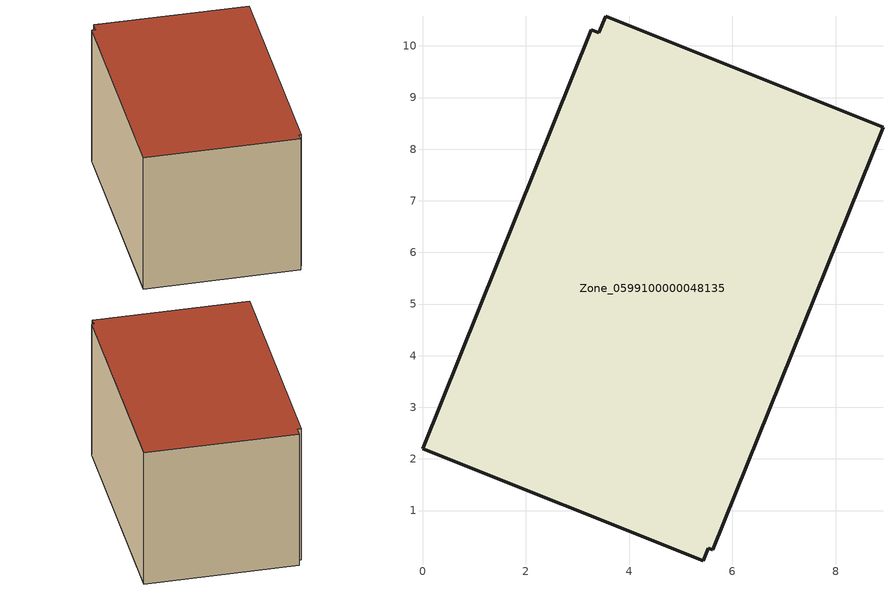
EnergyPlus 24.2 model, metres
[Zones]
Zone_0599100000048135
 floor ground (C_G): 5.44,0.03 0,2.2 3.27,10.31 3.42,10.26 3.55,10.57 8.92,8.42 5.62,0.24 5.54,0.27 z0
 wall outside (C_F): 5.62,0.24 8.92,8.42 3.55,10.57 3.42,10.26 3.27,10.31 0,2.2 5.44,0.03 5.54,0.27 5.62,0.24 z0:5.68
 roof outside (C_R): 0,2.2 5.44,0.03 5.54,0.27 5.62,0.24 8.92,8.42 3.55,10.57 3.42,10.26 3.27,10.31 z5.68
[BUILDING]
Pand.0599100000048135: North Axis=0; Terrain=City; Loads Convergence Tolerance Value=0.04; Temperature Convergence Tolerance Value=0.4; Solar Distribution=FullExterior; Maximum Number of Warmup Days=25; Minimum Number of Warmup Days=1
[Site:Location]
Rotterdam.The.Hague.AP_ZH_NLD Design_Conditions: Latitude=51.96; Longitude=4.45; Time Zone=1; Elevation=-4.5
[SITE:GROUNDTEMPERATURE:BUILDINGSURFACE]
18, 18, 18, 18, 18, 18, 18, 18, 18, 18, 18, 18
[MATERIAL] Thermal Absorptance=0.9; Solar Absorptance=0.7; Visible Absorptance=0.7
Name | Roughness | Thickness | Conductivity | Density | Specific Heat
G.TC.1975-1991 | MediumSmooth | 0.15 | 0.288461 | 540 | 1210
F.TC.1975-1991 | Rough | 0.3 | 0.230769 | 1920 | 840
R.TC.1975-1991 | MediumRough | 0.2 | 0.153846 | 1500 | 1000
[CONSTRUCTION]
C_G: G.TC.1975-1991
C_F: F.TC.1975-1991
C_R: R.TC.1975-1991
[ZONE]
Zone_0599100000048135: Type=1; Multiplier=1; Ceiling Height=Autocalculate; Volume=Autocalculate; Floor Area=autocalculate; Part of Total Floor Area=Yes
[ZONEINFILTRATION:DESIGNFLOWRATE]
Infil_Zone_0599100000048135: Zone or ZoneList or Space or SpaceList=Zone_0599100000048135; Schedule=AlwaysOn; Design Flow Rate Calculation Method=Flow/Area; Flow Rate per Floor Area=0.003; Constant Term Coefficient=1; Temperature Term Coefficient=0; Velocity Term Coefficient=0; Velocity Squared Term Coefficient=0
[HVACTEMPLATE:ZONE:IDEALLOADSAIRSYSTEM]
Zone_0599100000048135: Maximum Heating Supply Air Temperature=50; Minimum Cooling Supply Air Temperature=13; Maximum Heating Supply Air Humidity Ratio=0.0156; Minimum Cooling Supply Air Humidity Ratio=0.0077; Heating Limit=NoLimit; Cooling Limit=NoLimit; Dehumidification Control Type=ConstantSensibleHeatRatio; Cooling Sensible Heat Ratio=0.7; Dehumidification Setpoint=60; Humidification Control Type=None; Humidification Setpoint=30; Outdoor Air Method=None; Outdoor Air Flow Rate per Person=0.00944; Outdoor Air Flow Rate per Zone Floor Area=0; Outdoor Air Flow Rate per Zone=0; Demand Controlled Ventilation Type=None; Outdoor Air Economizer Type=NoEconomizer; Heat Recovery Type=None; Sensible Heat Recovery Effectiveness=0.7; Latent Heat Recovery Effectiveness=0.65
[ZONECONTROL:THERMOSTAT]
ThermostatControl_Zone_0599100000048135: Zone or ZoneList=Zone_0599100000048135; Control Type Schedule=DualSetpointControlType; Control 1=Thermostat_Zone_0599100000048135; Temperature Difference Between Cutout And Setpoint=0
[THERMOSTATSETPOINT:DUALSETPOINT]
Thermostat_Zone_0599100000048135: Heating Setpoint Temperature Schedule=HeatingSetpoint_Zone_0599100000048135; Cooling Setpoint Temperature Schedule=CoolingSetpoint_Zone_0599100000048135
[SCHEDULE:COMPACT]
HeatingSetpoint_Zone_0599100000048135: Through: 12/31, For: AllDays, Until: 24:00, 21
CoolingSetpoint_Zone_0599100000048135: Through: 12/31, For: AllDays, Until: 24:00, 24
DualSetpointControlType: Through: 12/31, For: AllDays, Until: 24:00, 4
AlwaysOn: Through: 12/31, For: AllDays, Until: 24:00, 1
